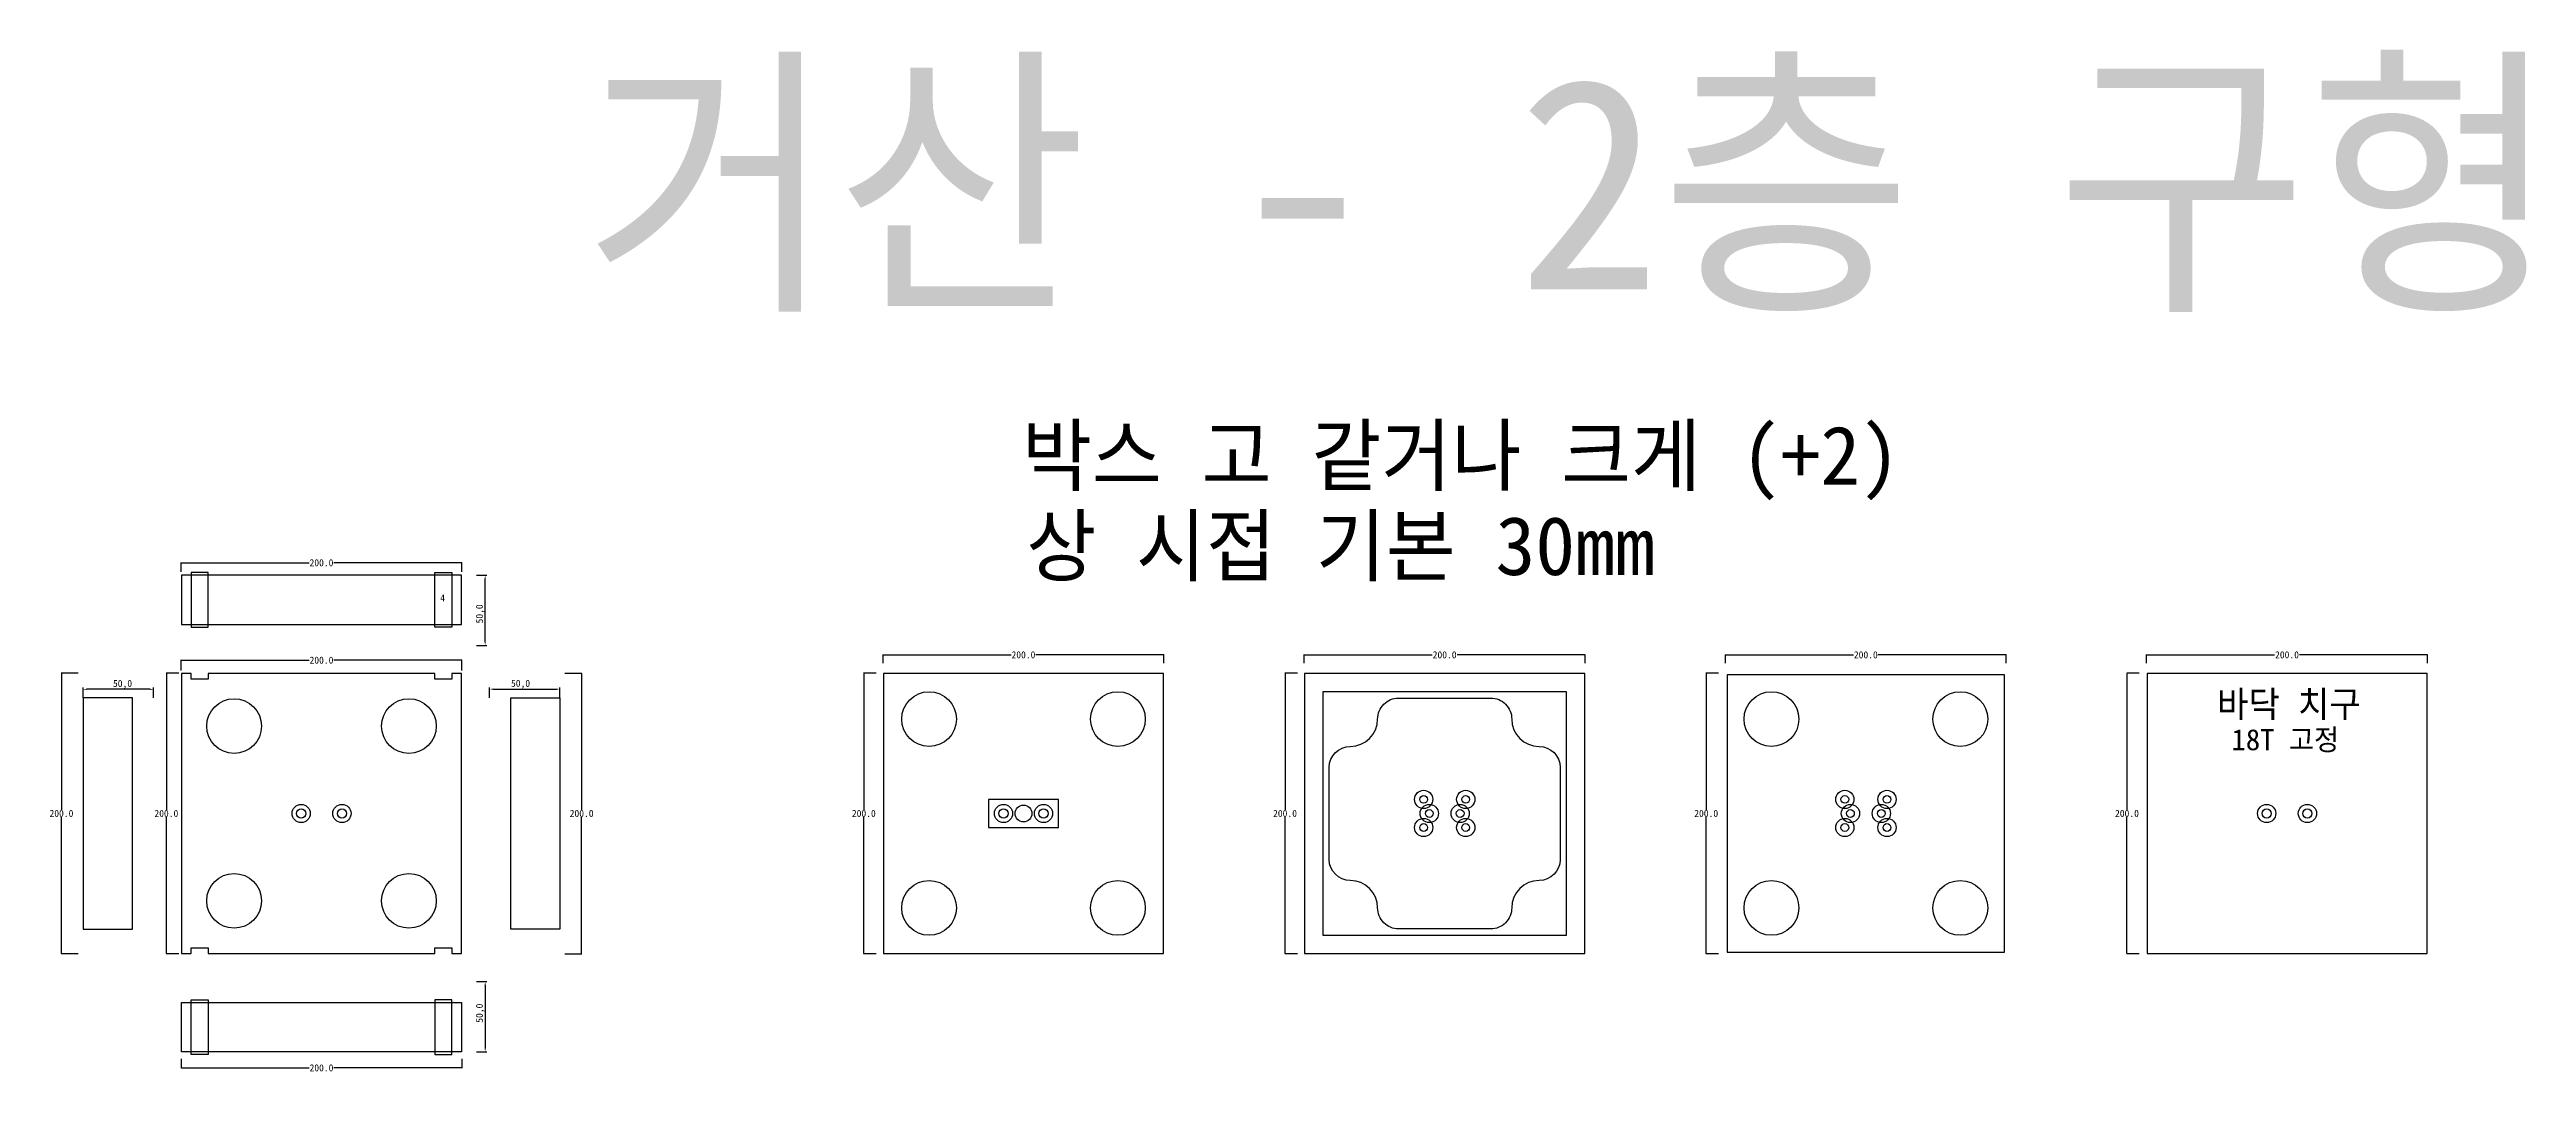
# Model space of a CAD drawing. Header units: millimetres. Extents: x 476 to 2240, y 120 to 849.
import ezdxf

# ---------------------------------------------------------------- set-up
doc = ezdxf.new("R2010")
doc.units = ezdxf.units.MM
for name, color, linetype in [('TEXT', 7, 'Continuous'), ('볼트 구멍', 7, 'Continuous'), ('치구', 7, 'Continuous'), ('치수', 7, 'Continuous')]:
    doc.layers.add(name, color=color, linetype=linetype)
doc.dimstyles.new('ISO-25', dxfattribs={"dimtxt": 2.5, "dimasz": 2.5, "dimexe": 1.25, "dimexo": 0.625, "dimtad": 1, "dimtxsty": 'Standard', "dimcen": 2.5, "dimadec": 0, "dimazin": 0, "dimtfac": 1, "dimtmove": 0, "dimatfit": 3, "dimfxl": 0, "dimarcsym": 0})
doc.dimstyles.get("Standard").update_dxf_attribs({"dimtxt": 7, "dimasz": 0.18, "dimexe": 0.18, "dimexo": 0.0625, "dimgap": 0.09, "dimtad": 0, "dimtih": 1, "dimtoh": 1, "dimdec": 1, "dimzin": 0, "dimdsep": 46, "dimtxsty": 'Standard', "dimcen": 0.09, "dimadec": 0, "dimazin": 0, "dimtfac": 1, "dimtdec": 1, "dimtofl": 0, "dimtmove": 0, "dimatfit": 3, "dimfxl": 0, "dimtolj": 1, "dimtzin": 0, "dimarcsym": 0})

# ---------------------------------------------------------------- blocks, each defined once
blk = doc.blocks.new('*D20')
at = {"layer": 'Defpoints', "color": 0}
for p in [(1069.3, 411.3), (1269.3, 417.2), (1269.3, 411.3)]:
    blk.add_point(p, dxfattribs=at)
at = {"layer": '치수', "color": 0, "lineweight": -2}
for p, q in [((1069.3, 411.4), (1069.3, 417.4)), ((1069.5, 417.2), (1160.5, 417.2)), ((1269.2, 417.2), (1178.2, 417.2)), ((1269.3, 411.4), (1269.3, 417.4))]:
    blk.add_line(p, q, dxfattribs=at)
at = {"layer": '치수', "color": 0}
for points in [[(1069.5, 417.2), (1069.5, 417.1), (1069.3, 417.2)], [(1269.2, 417.2), (1269.2, 417.1), (1269.3, 417.2)]]:
    blk.add_solid(points, dxfattribs=at)
at = {"layer": '치수', "color": 0, "insert": (1169.3, 417.2), "char_height": 5, "attachment_point": 5}
blk.add_mtext('\\A1;200.0', dxfattribs=at)
blk = doc.blocks.new('*D21')
at = {"layer": 'Defpoints', "color": 0}
for p in [(842.5, 404.2), (842.5, 204.2), (854.6, 204.2)]:
    blk.add_point(p, dxfattribs=at)
at = {"layer": '치수', "color": 0, "lineweight": -2}
for p, q in [((842.6, 404.2), (854.7, 404.2)), ((854.6, 404), (854.6, 306.8)), ((854.6, 204.4), (854.6, 301.6)), ((842.6, 204.2), (854.7, 204.2))]:
    blk.add_line(p, q, dxfattribs=at)
at = {"layer": '치수', "color": 0}
for points in [[(854.5, 404), (854.6, 404), (854.6, 404.2)], [(854.5, 204.4), (854.6, 204.4), (854.6, 204.2)]]:
    blk.add_solid(points, dxfattribs=at)
at = {"layer": '치수', "color": 0, "insert": (854.6, 304.2), "char_height": 5, "attachment_point": 5}
blk.add_mtext('\\A1;200.0', dxfattribs=at)
blk = doc.blocks.new('*D22')
at = {"layer": 'Defpoints', "color": 0}
for p in [(1064.5, 404.2), (1055.6, 204.2), (1064.5, 204.2)]:
    blk.add_point(p, dxfattribs=at)
at = {"layer": '치수', "color": 0, "lineweight": -2}
for p, q in [((1064.4, 404.2), (1055.4, 404.2)), ((1055.6, 404), (1055.6, 306.8)), ((1055.6, 204.4), (1055.6, 301.6)), ((1064.4, 204.2), (1055.4, 204.2))]:
    blk.add_line(p, q, dxfattribs=at)
at = {"layer": '치수', "color": 0}
for points in [[(1055.5, 404), (1055.6, 404), (1055.6, 404.2)], [(1055.5, 204.4), (1055.6, 204.4), (1055.6, 204.2)]]:
    blk.add_solid(points, dxfattribs=at)
at = {"layer": '치수', "color": 0, "insert": (1055.6, 304.2), "char_height": 5, "attachment_point": 5}
blk.add_mtext('\\A1;200.0', dxfattribs=at)
blk = doc.blocks.new('*D23')
at = {"layer": 'Defpoints', "color": 0}
for p in [(567.9, 404.2), (558.8, 204.2), (567.9, 204.2)]:
    blk.add_point(p, dxfattribs=at)
at = {"layer": '치수', "color": 0, "lineweight": -2}
for p, q in [((567.8, 404.2), (558.6, 404.2)), ((558.8, 404), (558.8, 306.8)), ((558.8, 204.4), (558.8, 301.6)), ((567.8, 204.2), (558.6, 204.2))]:
    blk.add_line(p, q, dxfattribs=at)
at = {"layer": '치수', "color": 0}
for points in [[(558.8, 404), (558.8, 404), (558.8, 404.2)], [(558.8, 204.4), (558.8, 204.4), (558.8, 204.2)]]:
    blk.add_solid(points, dxfattribs=at)
at = {"layer": '치수', "color": 0, "insert": (558.8, 304.2), "char_height": 5, "attachment_point": 5}
blk.add_mtext('\\A1;200.0', dxfattribs=at)
blk = doc.blocks.new('*D24')
at = {"layer": 'Defpoints', "color": 0}
for p in [(496.2, 404.2), (484.1, 204.2), (496.2, 204.2)]:
    blk.add_point(p, dxfattribs=at)
at = {"layer": '치수', "color": 0, "lineweight": -2}
for p, q in [((496.1, 404.2), (483.9, 404.2)), ((484.1, 404), (484.1, 306.8)), ((484.1, 204.4), (484.1, 301.6)), ((496.1, 204.2), (483.9, 204.2))]:
    blk.add_line(p, q, dxfattribs=at)
at = {"layer": '치수', "color": 0}
for points in [[(484.1, 404), (484.2, 404), (484.1, 404.2)], [(484.1, 204.4), (484.2, 204.4), (484.1, 204.2)]]:
    blk.add_solid(points, dxfattribs=at)
at = {"layer": '치수', "color": 0, "insert": (484.1, 304.2), "char_height": 5, "attachment_point": 5}
blk.add_mtext('\\A1;200.0', dxfattribs=at)
blk = doc.blocks.new('*D25')
at = {"layer": 'Defpoints', "color": 0}
for p in [(569.3, 129.3), (769.3, 129.3), (769.3, 122.9)]:
    blk.add_point(p, dxfattribs=at)
at = {"layer": '치수', "color": 0, "lineweight": -2}
for p, q in [((569.3, 129.3), (569.3, 122.7)), ((769.3, 129.3), (769.3, 122.7)), ((569.5, 122.9), (660.5, 122.9)), ((769.2, 122.9), (678.2, 122.9))]:
    blk.add_line(p, q, dxfattribs=at)
at = {"layer": '치수', "color": 0}
for points in [[(569.5, 123), (569.5, 122.9), (569.3, 122.9)], [(769.2, 123), (769.2, 122.9), (769.3, 122.9)]]:
    blk.add_solid(points, dxfattribs=at)
at = {"layer": '치수', "color": 0, "insert": (669.3, 122.9), "char_height": 5, "attachment_point": 5}
blk.add_mtext('\\A1;200.0', dxfattribs=at)
blk = doc.blocks.new('*D26')
at = {"layer": 'Defpoints', "color": 0}
for p in [(779, 184.4), (779, 134.4), (785.9, 134.4)]:
    blk.add_point(p, dxfattribs=at)
at = {"layer": '치수', "color": 0, "lineweight": -2}
for p, q in [((779.7, 184.4), (787.2, 184.4)), ((785.9, 181.9), (785.9, 136.9)), ((779.7, 134.4), (787.2, 134.4))]:
    blk.add_line(p, q, dxfattribs=at)
at = {"layer": '치수', "color": 0}
for points in [[(785.5, 181.9), (786.3, 181.9), (785.9, 184.4)], [(785.5, 136.9), (786.3, 136.9), (785.9, 134.4)]]:
    blk.add_solid(points, dxfattribs=at)
at = {"layer": '치수', "color": 0, "insert": (782.4, 161.9), "char_height": 5, "attachment_point": 5, "rotation": 90}
blk.add_mtext('50,0', dxfattribs=at)
blk = doc.blocks.new('*D27')
at = {"layer": 'Defpoints', "color": 0}
for p in [(569.3, 476.4), (769.3, 482.8), (769.3, 476.4)]:
    blk.add_point(p, dxfattribs=at)
at = {"layer": '치수', "color": 0, "lineweight": -2}
for p, q in [((569.3, 476.4), (569.3, 482.9)), ((569.5, 482.8), (660.5, 482.8)), ((769.2, 482.8), (678.2, 482.8)), ((769.3, 476.4), (769.3, 482.9))]:
    blk.add_line(p, q, dxfattribs=at)
at = {"layer": '치수', "color": 0}
for points in [[(569.5, 482.8), (569.5, 482.7), (569.3, 482.8)], [(769.2, 482.8), (769.2, 482.7), (769.3, 482.8)]]:
    blk.add_solid(points, dxfattribs=at)
at = {"layer": '치수', "color": 0, "insert": (669.3, 482.8), "char_height": 5, "attachment_point": 5}
blk.add_mtext('\\A1;200.0', dxfattribs=at)
blk = doc.blocks.new('*D28')
at = {"layer": 'Defpoints', "color": 0}
for p in [(569.3, 406), (769.3, 413.4), (769.3, 406)]:
    blk.add_point(p, dxfattribs=at)
at = {"layer": '치수', "color": 0, "lineweight": -2}
for p, q in [((569.3, 406.1), (569.3, 413.6)), ((569.5, 413.4), (660.5, 413.4)), ((769.2, 413.4), (678.2, 413.4)), ((769.3, 406.1), (769.3, 413.6))]:
    blk.add_line(p, q, dxfattribs=at)
at = {"layer": '치수', "color": 0}
for points in [[(569.5, 413.4), (569.5, 413.4), (569.3, 413.4)], [(769.2, 413.4), (769.2, 413.4), (769.3, 413.4)]]:
    blk.add_solid(points, dxfattribs=at)
at = {"layer": '치수', "color": 0, "insert": (669.3, 413.4), "char_height": 5, "attachment_point": 5}
blk.add_mtext('\\A1;200.0', dxfattribs=at)
blk = doc.blocks.new('*D29')
at = {"layer": 'Defpoints', "color": 0}
for p in [(499.6, 392.7), (499.6, 386), (549.6, 385.9)]:
    blk.add_point(p, dxfattribs=at)
at = {"layer": '치수', "color": 0, "lineweight": -2}
for p, q in [((499.6, 386.6), (499.6, 393.9)), ((547.1, 392.7), (502.1, 392.7)), ((549.6, 386.5), (549.6, 393.9))]:
    blk.add_line(p, q, dxfattribs=at)
at = {"layer": '치수', "color": 0}
for points in [[(502.1, 393.1), (502.1, 392.2), (499.6, 392.7)], [(547.1, 393.1), (547.1, 392.2), (549.6, 392.7)]]:
    blk.add_solid(points, dxfattribs=at)
at = {"layer": '치수', "color": 0, "insert": (527.6, 396.2), "char_height": 5, "attachment_point": 5}
blk.add_mtext('50,0', dxfattribs=at)
blk = doc.blocks.new('*D30')
at = {"layer": 'Defpoints', "color": 0}
for p in [(779, 473.9), (785.9, 473.9), (779, 423.9)]:
    blk.add_point(p, dxfattribs=at)
at = {"layer": '치수', "color": 0, "lineweight": -2}
for p, q in [((779.7, 473.9), (787.2, 473.9)), ((785.9, 426.4), (785.9, 471.4)), ((779.7, 423.9), (787.2, 423.9))]:
    blk.add_line(p, q, dxfattribs=at)
at = {"layer": '치수', "color": 0}
for points in [[(785.5, 471.4), (786.3, 471.4), (785.9, 473.9)], [(785.5, 426.4), (786.3, 426.4), (785.9, 423.9)]]:
    blk.add_solid(points, dxfattribs=at)
at = {"layer": '치수', "color": 0, "insert": (782.4, 446.4), "char_height": 5, "attachment_point": 5, "rotation": 90}
blk.add_mtext('50,0', dxfattribs=at)
blk = doc.blocks.new('*D31')
at = {"layer": 'Defpoints', "color": 0}
for p in [(839.1, 392.8), (789.1, 386), (839.1, 386)]:
    blk.add_point(p, dxfattribs=at)
at = {"layer": '치수', "color": 0, "lineweight": -2}
for p, q in [((789.1, 386.6), (789.1, 394)), ((791.6, 392.8), (836.6, 392.8)), ((839.1, 386.6), (839.1, 394))]:
    blk.add_line(p, q, dxfattribs=at)
at = {"layer": '치수', "color": 0}
for points in [[(791.6, 393.2), (791.6, 392.3), (789.1, 392.8)], [(836.6, 393.2), (836.6, 392.3), (839.1, 392.8)]]:
    blk.add_solid(points, dxfattribs=at)
at = {"layer": '치수', "color": 0, "insert": (811.1, 396.3), "char_height": 5, "attachment_point": 5}
blk.add_mtext('50,0', dxfattribs=at)
blk = doc.blocks.new('*D32')
at = {"layer": 'Defpoints', "color": 0}
for p in [(1664.5, 404.2), (1655.6, 204.2), (1664.5, 204.2)]:
    blk.add_point(p, dxfattribs=at)
at = {"layer": '치수', "color": 0, "lineweight": -2}
for p, q in [((1664.4, 404.2), (1655.4, 404.2)), ((1655.6, 404), (1655.6, 306.8)), ((1655.6, 204.4), (1655.6, 301.6)), ((1664.4, 204.2), (1655.4, 204.2))]:
    blk.add_line(p, q, dxfattribs=at)
at = {"layer": '치수', "color": 0}
for points in [[(1655.5, 404), (1655.6, 404), (1655.6, 404.2)], [(1655.5, 204.4), (1655.6, 204.4), (1655.6, 204.2)]]:
    blk.add_solid(points, dxfattribs=at)
at = {"layer": '치수', "color": 0, "insert": (1655.6, 304.2), "char_height": 5, "attachment_point": 5}
blk.add_mtext('\\A1;200.0', dxfattribs=at)
blk = doc.blocks.new('*D33')
at = {"layer": 'Defpoints', "color": 0}
for p in [(1364.5, 404.2), (1355.6, 204.2), (1364.5, 204.2)]:
    blk.add_point(p, dxfattribs=at)
at = {"layer": '치수', "color": 0, "lineweight": -2}
for p, q in [((1364.4, 404.2), (1355.4, 404.2)), ((1355.6, 404), (1355.6, 306.8)), ((1355.6, 204.4), (1355.6, 301.6)), ((1364.4, 204.2), (1355.4, 204.2))]:
    blk.add_line(p, q, dxfattribs=at)
at = {"layer": '치수', "color": 0}
for points in [[(1355.5, 404), (1355.6, 404), (1355.6, 404.2)], [(1355.5, 204.4), (1355.6, 204.4), (1355.6, 204.2)]]:
    blk.add_solid(points, dxfattribs=at)
at = {"layer": '치수', "color": 0, "insert": (1355.6, 304.2), "char_height": 5, "attachment_point": 5}
blk.add_mtext('\\A1;200.0', dxfattribs=at)
blk = doc.blocks.new('*D34')
at = {"layer": 'Defpoints', "color": 0}
for p in [(1369.3, 411.3), (1569.3, 417.2), (1569.3, 411.3)]:
    blk.add_point(p, dxfattribs=at)
at = {"layer": '치수', "color": 0, "lineweight": -2}
for p, q in [((1369.3, 411.4), (1369.3, 417.4)), ((1369.5, 417.2), (1460.5, 417.2)), ((1569.2, 417.2), (1478.2, 417.2)), ((1569.3, 411.4), (1569.3, 417.4))]:
    blk.add_line(p, q, dxfattribs=at)
at = {"layer": '치수', "color": 0}
for points in [[(1369.5, 417.2), (1369.5, 417.1), (1369.3, 417.2)], [(1569.2, 417.2), (1569.2, 417.1), (1569.3, 417.2)]]:
    blk.add_solid(points, dxfattribs=at)
at = {"layer": '치수', "color": 0, "insert": (1469.3, 417.2), "char_height": 5, "attachment_point": 5}
blk.add_mtext('\\A1;200.0', dxfattribs=at)
blk = doc.blocks.new('*D35')
at = {"layer": 'Defpoints', "color": 0}
for p in [(1669.3, 411.3), (1869.3, 417.2), (1869.3, 411.3)]:
    blk.add_point(p, dxfattribs=at)
at = {"layer": '치수', "color": 0, "lineweight": -2}
for p, q in [((1669.3, 411.4), (1669.3, 417.4)), ((1669.5, 417.2), (1760.5, 417.2)), ((1869.2, 417.2), (1778.2, 417.2)), ((1869.3, 411.4), (1869.3, 417.4))]:
    blk.add_line(p, q, dxfattribs=at)
at = {"layer": '치수', "color": 0}
for points in [[(1669.5, 417.2), (1669.5, 417.1), (1669.3, 417.2)], [(1869.2, 417.2), (1869.2, 417.1), (1869.3, 417.2)]]:
    blk.add_solid(points, dxfattribs=at)
at = {"layer": '치수', "color": 0, "insert": (1769.3, 417.2), "char_height": 5, "attachment_point": 5}
blk.add_mtext('\\A1;200.0', dxfattribs=at)
blk = doc.blocks.new('*D36')
at = {"layer": 'Defpoints', "color": 0}
for p in [(1964.2, 404.2), (1955.3, 204.2), (1964.2, 204.2)]:
    blk.add_point(p, dxfattribs=at)
at = {"layer": '치수', "color": 0, "lineweight": -2}
for p, q in [((1964.1, 404.2), (1955.1, 404.2)), ((1955.3, 404), (1955.3, 306.8)), ((1955.3, 204.4), (1955.3, 301.6)), ((1964.1, 204.2), (1955.1, 204.2))]:
    blk.add_line(p, q, dxfattribs=at)
at = {"layer": '치수', "color": 0}
for points in [[(1955.3, 404), (1955.3, 404), (1955.3, 404.2)], [(1955.3, 204.4), (1955.3, 204.4), (1955.3, 204.2)]]:
    blk.add_solid(points, dxfattribs=at)
at = {"layer": '치수', "color": 0, "insert": (1955.3, 304.2), "char_height": 5, "attachment_point": 5}
blk.add_mtext('\\A1;200.0', dxfattribs=at)
blk = doc.blocks.new('*D37')
at = {"layer": 'Defpoints', "color": 0}
for p in [(1969.3, 411.3), (2169.3, 417.2), (2169.3, 411.3)]:
    blk.add_point(p, dxfattribs=at)
at = {"layer": '치수', "color": 0, "lineweight": -2}
for p, q in [((1969.3, 411.4), (1969.3, 417.4)), ((1969.5, 417.2), (2060.5, 417.2)), ((2169.2, 417.2), (2078.2, 417.2)), ((2169.3, 411.4), (2169.3, 417.4))]:
    blk.add_line(p, q, dxfattribs=at)
at = {"layer": '치수', "color": 0}
for points in [[(1969.5, 417.2), (1969.5, 417.1), (1969.3, 417.2)], [(2169.2, 417.2), (2169.2, 417.1), (2169.3, 417.2)]]:
    blk.add_solid(points, dxfattribs=at)
at = {"layer": '치수', "color": 0, "insert": (2069.3, 417.2), "char_height": 5, "attachment_point": 5}
blk.add_mtext('\\A1;200.0', dxfattribs=at)

msp = doc.modelspace()

# ---------------------------------------------------------------- linework, layer by layer
at = {"layer": 'TEXT', "color": 1, "elevation": 0}
msp.add_lwpolyline([(1144.35, 294.19), (1194.35, 294.19), (1194.35, 314.19), (1144.35, 314.19)], close=True, dxfattribs=at)
at = {"layer": '볼트 구멍', "color": 6}
for centre in [(1454.35, 314.19), (1484.35, 314.19), (1754.35, 314.19), (1784.35, 314.19), (1155.1, 304.19), (1183.6, 304.19), (1454.35, 294.19), (1458.35, 304.19), (1480.35, 304.19), (1484.35, 294.19), (1754.35, 294.19), (1758.35, 304.19), (1780.35, 304.19), (1784.35, 294.19), (2054.85, 304.19), (2083.85, 304.19)]:
    msp.add_circle(centre, 6.5, dxfattribs=at)
at = {"layer": '볼트 구멍', "color": 2}
for centre in [(654.85, 304.19), (683.85, 304.19)]:
    msp.add_circle(centre, 6.5, dxfattribs=at)
at = {"layer": '볼트 구멍', "color": 3}
for centre, radius in [((654.85, 304.19), 3.25), ((683.85, 304.19), 3.25), ((1155.1, 304.19), 3.25), ((1169.35, 304.19), 6), ((1183.6, 304.19), 3.25), ((1454.35, 314.19), 2.75), ((1458.35, 304.19), 2.75), ((1480.35, 304.19), 2.75), ((1484.35, 314.19), 2.75), ((1754.35, 314.19), 2.75), ((1758.35, 304.19), 2.75), ((1780.35, 304.19), 2.75), ((1784.35, 314.19), 2.75), ((2054.85, 304.19), 3.25), ((2083.85, 304.19), 3.25), ((1454.35, 294.19), 2.75), ((1484.35, 294.19), 2.75), ((1754.35, 294.19), 2.75), ((1784.35, 294.19), 2.75)]:
    msp.add_circle(centre, radius, dxfattribs=at)
at = {"layer": '치구'}
for points in [[(569.6, 438.94), (769.1, 438.94), (769.1, 473.94), (569.6, 473.94)], [(569.6, 204.44), (576.6, 204.44), (576.6, 208.44), (588.6, 208.44), (588.6, 204.44), (750.1, 204.44), (750.1, 208.44), (762.1, 208.44), (762.1, 204.44), (769.1, 204.44), (769.1, 403.94), (762.1, 403.94), (762.1, 399.94), (750.1, 399.94), (750.1, 403.94), (588.6, 403.94), (588.6, 399.94), (576.6, 399.94), (576.6, 403.94), (569.6, 403.94)], [(1069.6, 403.94), (1069.6, 204.44), (1269.1, 204.44), (1269.1, 403.94)], [(1369.6, 403.94), (1369.6, 204.44), (1569.1, 204.44), (1569.1, 403.94)], [(1382.6, 390.94), (1382.6, 217.44), (1556.1, 217.44), (1556.1, 390.94)], [(1670.6, 402.94), (1670.6, 205.44), (1868.1, 205.44), (1868.1, 402.94)], [(1969.6, 403.94), (1969.6, 204.44), (2169.1, 204.44), (2169.1, 403.94)], [(534.6, 386.54), (499.6, 386.54), (499.6, 221.84), (534.6, 221.84)], [(804.1, 386.54), (839.1, 386.54), (839.1, 221.84), (804.1, 221.84)], [(569.6, 169.44), (769.1, 169.44), (769.1, 134.44), (569.6, 134.44)]]:
    msp.add_lwpolyline(points, close=True, dxfattribs=at)
at = {"layer": '치구', "color": 1}
for points in [[(576.6, 436.94), (588.6, 436.94), (588.6, 475.93), (576.6, 475.93)], [(762.1, 436.94), (750.1, 436.94), (750.1, 475.93), (762.1, 475.93)], [(576.6, 171.44), (588.6, 171.44), (588.6, 132.44), (576.6, 132.44)], [(762.1, 171.44), (750.1, 171.44), (750.1, 132.44), (762.1, 132.44)]]:
    msp.add_lwpolyline(points, close=True, dxfattribs=at)
at = {"layer": '치구'}
msp.add_lwpolyline([(1436.6, 386.44), (1502.1, 386.44, -0.4142136), (1517.1, 371.44, 0.4142135), (1536.6, 351.94, -0.4142134), (1551.6, 336.94), (1551.6, 271.44, -0.4142134), (1536.6, 256.44, 0.4142135), (1517.1, 236.94, -0.4142136), (1502.1, 221.94), (1436.6, 221.94, -0.4142136), (1421.6, 236.94, 0.4142135), (1402.1, 256.44, -0.4142134), (1387.1, 271.44), (1387.1, 336.94, -0.4142134), (1402.1, 351.94, 0.4142135), (1421.6, 371.44, -0.4142136)], format="xyb", close=True, dxfattribs=at)
for centre in [(1102.1, 371.44), (1236.6, 371.44), (1702.1, 371.44), (1836.6, 371.44), (607.1, 366.44), (731.6, 366.44), (607.1, 241.94), (731.6, 241.94), (1102.1, 236.94), (1236.6, 236.94), (1702.1, 236.94), (1836.6, 236.94)]:
    msp.add_circle(centre, 19.5, dxfattribs=at)

# ---------------------------------------------------------------- texts
at = {"layer": 'TEXT', "color": 3}
msp.add_text('거산 - 2층 구형', height=150, dxfattribs=at).set_placement((856.25, 677.68))
at = {"layer": 'TEXT', "color": 1}
for s, height, p in [('박스 고 같거나 크게 (+2)', 41.6667, (1168.21, 538.49)), ('상 시접 기본 30mm', 41.6667, (1171.35, 474.09)), ('4', 5, (753.91, 455.24))]:
    msp.add_text(s, height=height, dxfattribs=at).set_placement(p)
at = {"layer": 'TEXT', "color": 6, "linetype": 'Continuous'}
msp.add_text('바닥 치구', height=18.75, dxfattribs=at).set_placement((2019.43, 372.78))
at = {"layer": 'TEXT', "color": 6}
msp.add_text('18T 고정', height=15, dxfattribs=at).set_placement((2029.78, 349.27))

# ---------------------------------------------------------------- dimensions: what is measured, and where the dimension line sits
at = {"layer": '치수', "color": 4}
for base, p1, p2, dimstyle, override, picture, middle in [((769.35, 482.76), (569.35, 476.36), (769.35, 476.36), 'Standard', {"dimtxt": 5}, '*D27', (669.35, 482.76)), ((839.1, 392.76), (789.1, 385.99), (839.1, 385.99), 'ISO-25', {"dimtxt": 5, "dimdec": 1, "dimzin": 0, "dimtdec": 1}, '*D31', (811.1, 392.76)), ((769.35, 122.93), (569.35, 129.32), (769.35, 129.32), 'Standard', {"dimtxt": 5}, '*D25', (669.35, 122.93))]:
    dim = msp.add_linear_dim(base=base, p1=p1, p2=p2, dimstyle=dimstyle, override=override, dxfattribs=at)
    dim.commit()
    dim.dimension.update_dxf_attribs({"geometry": picture, "text_midpoint": middle, "dimtype": 160})
for base, p1, p2, angle, picture, middle in [((785.92, 473.94), (779.03, 423.94), (779.03, 473.94), 90, '*D30', (785.92, 446.44)), ((499.6, 392.66), (549.6, 385.89), (499.6, 385.99), 180, '*D29', (527.6, 392.66)), ((785.92, 134.44), (779.03, 184.44), (779.03, 134.44), 270, '*D26', (785.92, 161.94))]:
    dim = msp.add_linear_dim(base=base, p1=p1, p2=p2, angle=angle, dimstyle='ISO-25', override={"dimtxt": 5, "dimdec": 1, "dimzin": 0, "dimtdec": 1}, dxfattribs=at)
    dim.commit()
    dim.dimension.update_dxf_attribs({"geometry": picture, "text_midpoint": middle, "dimtype": 160})
for base, p1, p2, picture, middle in [((769.35, 413.41), (569.35, 406.01), (769.35, 406.01), '*D28', (669.35, 413.41)), ((1269.35, 417.18), (1069.35, 411.29), (1269.35, 411.29), '*D20', (1169.35, 417.18)), ((1569.35, 417.18), (1369.35, 411.29), (1569.35, 411.29), '*D34', (1469.35, 417.18)), ((1869.35, 417.18), (1669.35, 411.29), (1869.35, 411.29), '*D35', (1769.35, 417.18)), ((2169.35, 417.18), (1969.35, 411.29), (2169.35, 411.29), '*D37', (2069.35, 417.18))]:
    dim = msp.add_linear_dim(base=base, p1=p1, p2=p2, dimstyle='Standard', override={"dimtxt": 5}, dxfattribs=at)
    dim.commit()
    dim.dimension.update_dxf_attribs({"geometry": picture, "text_midpoint": middle})
for base, p1, p2, picture, middle in [((484.13, 204.19), (496.2, 404.19), (496.2, 204.19), '*D24', (484.13, 304.19)), ((558.82, 204.19), (567.89, 404.19), (567.89, 204.19), '*D23', (558.82, 304.19)), ((854.56, 204.19), (842.49, 404.19), (842.49, 204.19), '*D21', (854.56, 304.19)), ((1055.55, 204.19), (1064.46, 404.19), (1064.46, 204.19), '*D22', (1055.55, 304.19)), ((1355.55, 204.19), (1364.46, 404.19), (1364.46, 204.19), '*D33', (1355.55, 304.19)), ((1655.55, 204.19), (1664.46, 404.19), (1664.46, 204.19), '*D32', (1655.55, 304.19)), ((1955.3, 204.19), (1964.21, 404.19), (1964.21, 204.19), '*D36', (1955.3, 304.19))]:
    dim = msp.add_linear_dim(base=base, p1=p1, p2=p2, angle=90, dimstyle='Standard', override={"dimtxt": 5}, dxfattribs=at)
    dim.commit()
    dim.dimension.update_dxf_attribs({"geometry": picture, "text_midpoint": middle})

doc.saveas('drawing.dxf')
